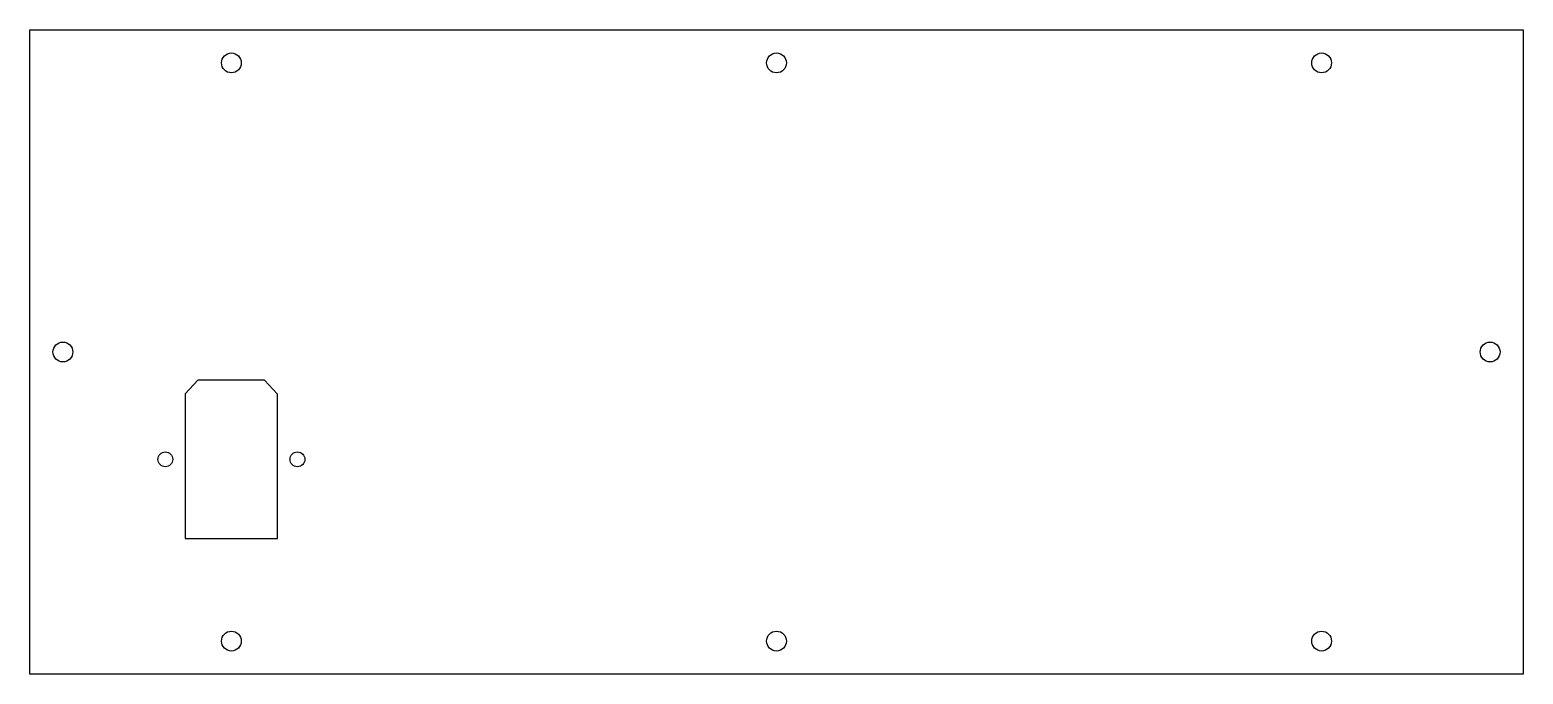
# Model space of a CAD drawing. Header units: millimetres. Extents: x -226 to 226, y -265 to -70.
import ezdxf

# ---------------------------------------------------------------- set-up
doc = ezdxf.new("R2010")
doc.units = ezdxf.units.MM
doc.layers.get('0').update_dxf_attribs({"linetype": 'CONTINUOUS'})

msp = doc.modelspace()

# ---------------------------------------------------------------- linework, layer by layer
for points in [[(-226, -70), (226, -70), (226, -265), (-226, -265)], [(-179, -180.14), (-179, -223.99), (-151, -223.99), (-151, -180.22), (-154.99, -175.99), (-175.11, -175.99)]]:
    msp.add_lwpolyline(points, close=True)
for centre, radius in [((-165, -80), 3), ((0, -80), 3), ((165, -80), 3), ((-216, -167.5), 3), ((216, -167.5), 3), ((-185, -199.99), 2.25), ((-145, -199.99), 2.25), ((-165, -255), 3), ((0, -255), 3), ((165, -255), 3)]:
    msp.add_circle(centre, radius)

doc.saveas('drawing.dxf')
